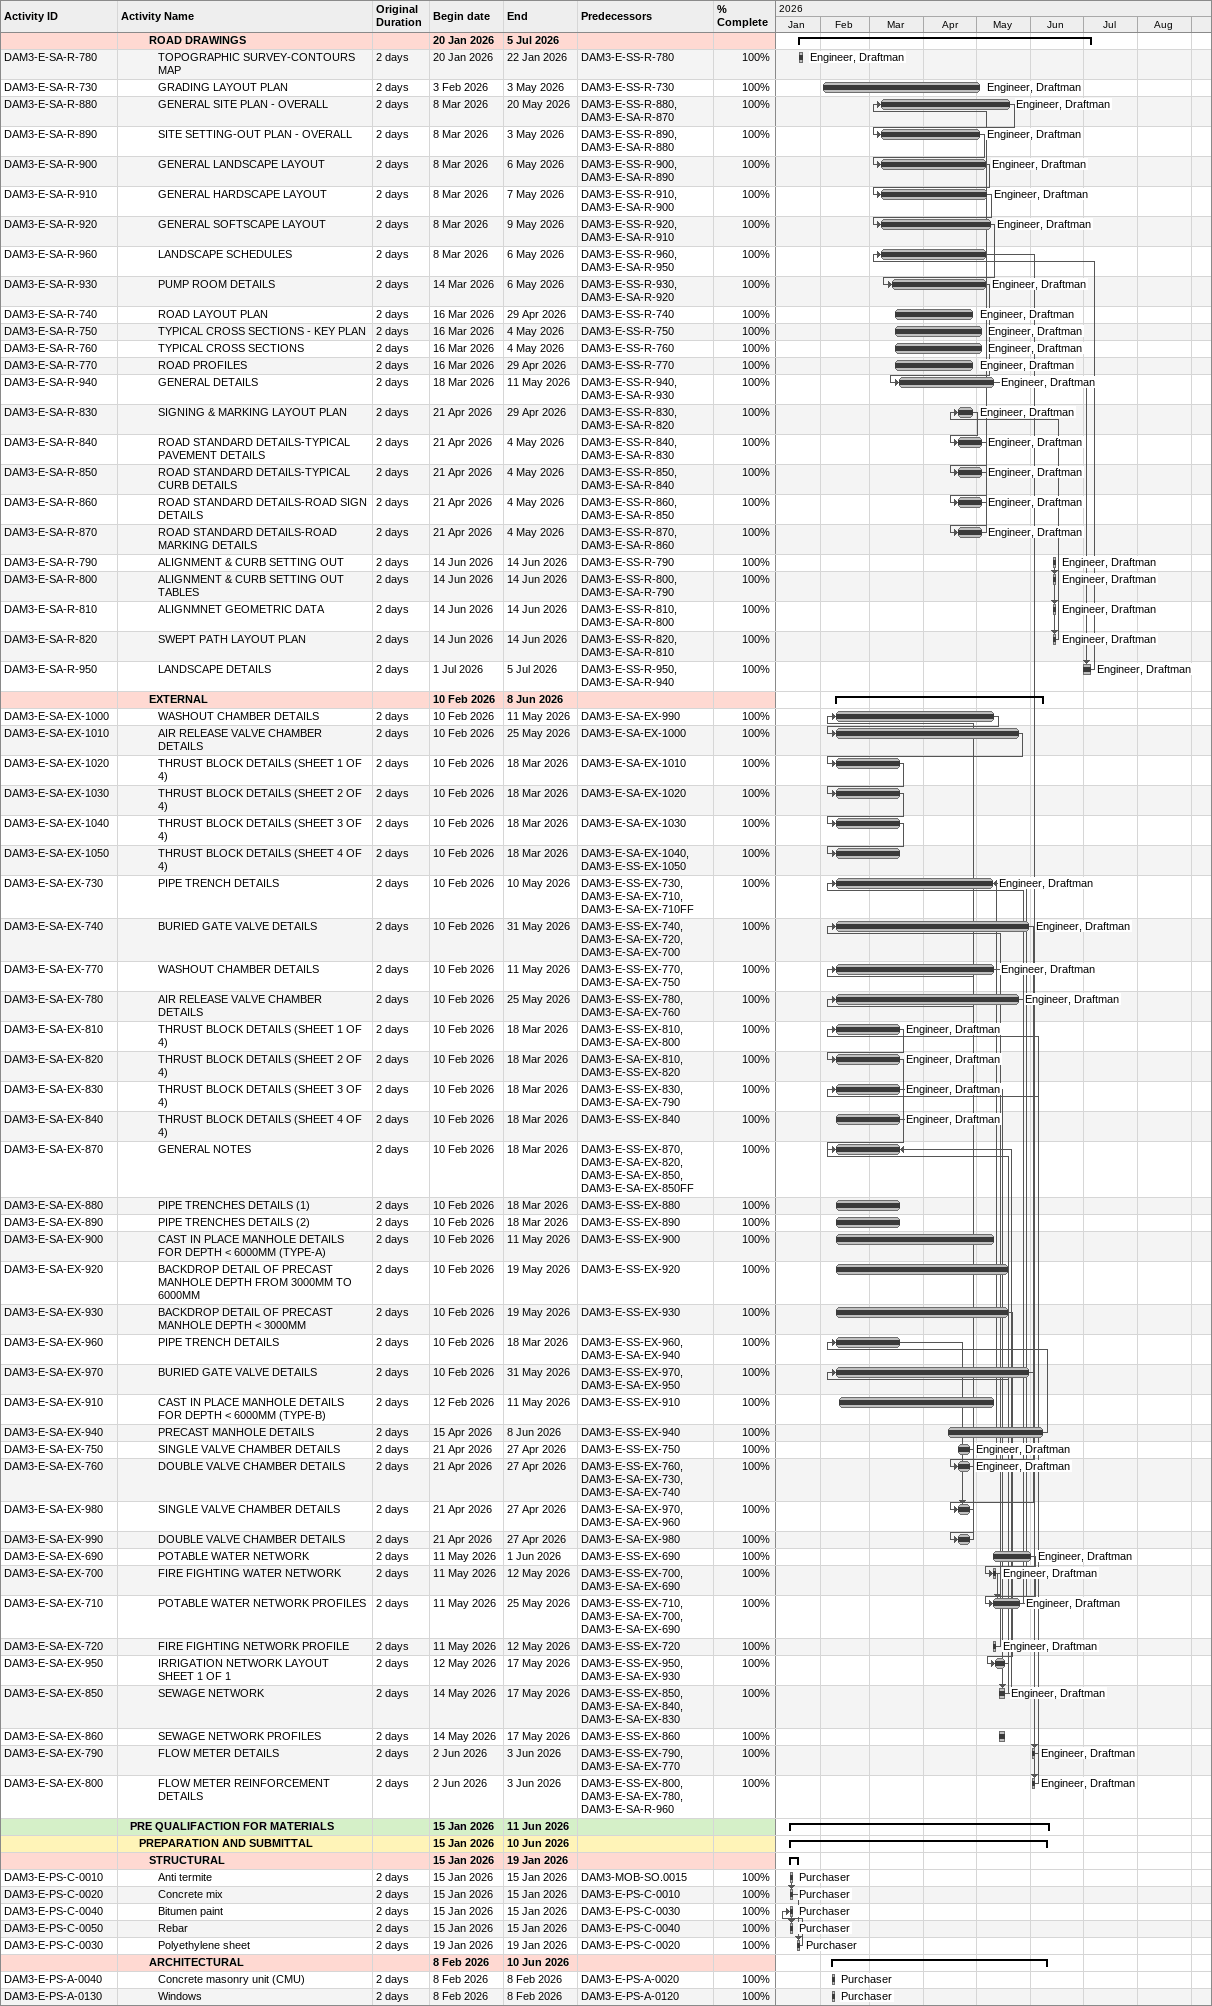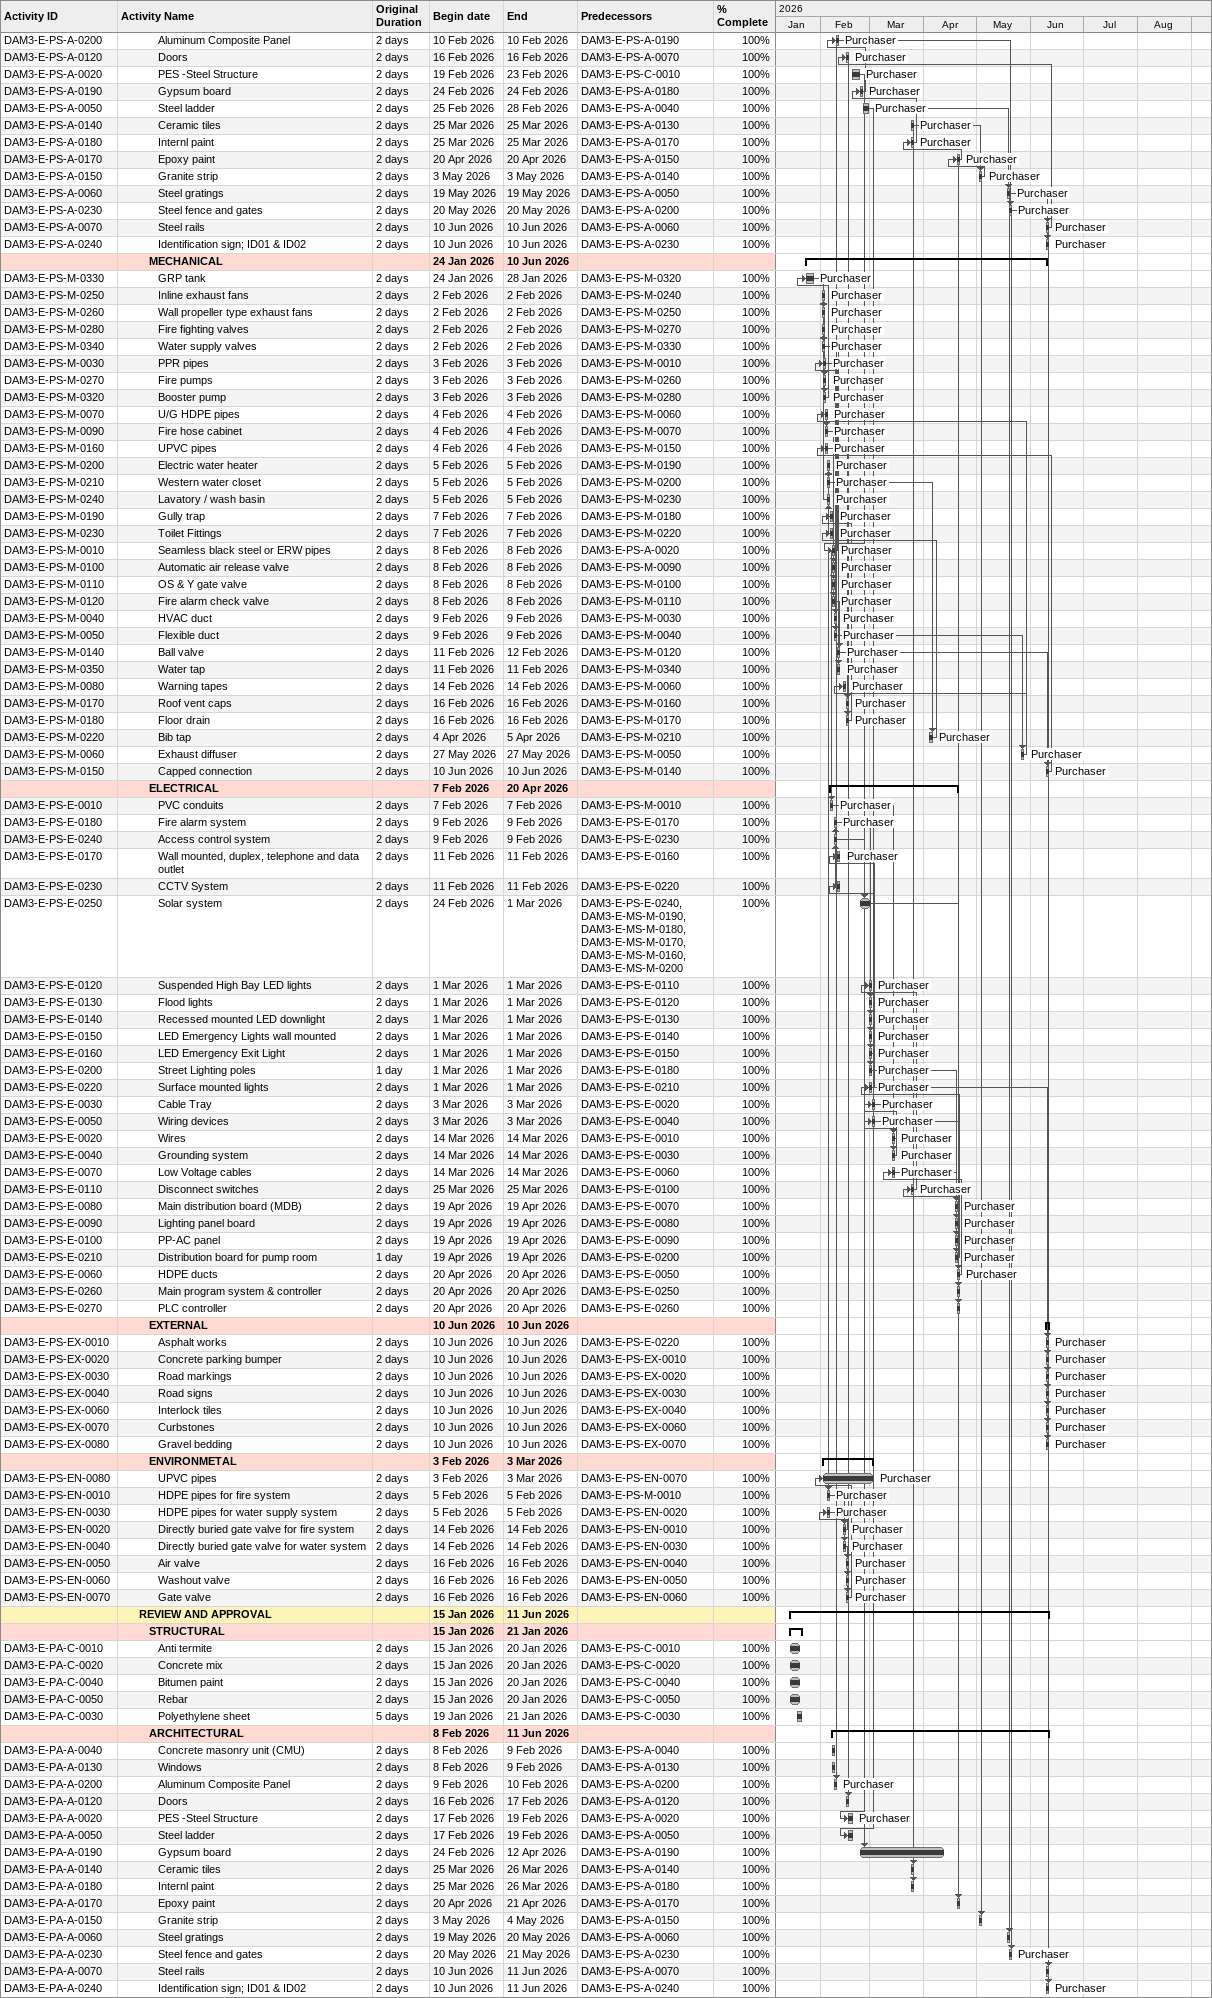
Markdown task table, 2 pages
| ID | Level | Task | Original duration | Start | Finish | Predecessors | Resources | % complete |
|---|---|---|---|---|---|---|---|---|
|  | 4 | **ROAD DRAWINGS** |  | 2026-01-20 | 2026-07-05 |  |  |  |
| DAM3-E-SA-R-780 | 5 | TOPOGRAPHIC SURVEY-CONTOURS MAP | 2d | 2026-01-20 | 2026-01-22 | DAM3-E-SS-R-780 | Engineer, Draftman | 100 |
| DAM3-E-SA-R-730 | 5 | GRADING LAYOUT PLAN | 2d | 2026-02-03 | 2026-05-03 | DAM3-E-SS-R-730 | Engineer, Draftman | 100 |
| DAM3-E-SA-R-880 | 5 | GENERAL SITE PLAN - OVERALL | 2d | 2026-03-08 | 2026-05-20 | DAM3-E-SS-R-880, DAM3-E-SA-R-870 | Engineer, Draftman | 100 |
| DAM3-E-SA-R-890 | 5 | SITE SETTING-OUT PLAN - OVERALL | 2d | 2026-03-08 | 2026-05-03 | DAM3-E-SS-R-890, DAM3-E-SA-R-880 | Engineer, Draftman | 100 |
| DAM3-E-SA-R-900 | 5 | GENERAL LANDSCAPE LAYOUT | 2d | 2026-03-08 | 2026-05-06 | DAM3-E-SS-R-900, DAM3-E-SA-R-890 | Engineer, Draftman | 100 |
| DAM3-E-SA-R-910 | 5 | GENERAL HARDSCAPE LAYOUT | 2d | 2026-03-08 | 2026-05-07 | DAM3-E-SS-R-910, DAM3-E-SA-R-900 | Engineer, Draftman | 100 |
| DAM3-E-SA-R-920 | 5 | GENERAL SOFTSCAPE LAYOUT | 2d | 2026-03-08 | 2026-05-09 | DAM3-E-SS-R-920, DAM3-E-SA-R-910 | Engineer, Draftman | 100 |
| DAM3-E-SA-R-960 | 5 | LANDSCAPE SCHEDULES | 2d | 2026-03-08 | 2026-05-06 | DAM3-E-SS-R-960, DAM3-E-SA-R-950 |  | 100 |
| DAM3-E-SA-R-930 | 5 | PUMP ROOM DETAILS | 2d | 2026-03-14 | 2026-05-06 | DAM3-E-SS-R-930, DAM3-E-SA-R-920 | Engineer, Draftman | 100 |
| DAM3-E-SA-R-740 | 5 | ROAD LAYOUT PLAN | 2d | 2026-03-16 | 2026-04-29 | DAM3-E-SS-R-740 | Engineer, Draftman | 100 |
| DAM3-E-SA-R-750 | 5 | TYPICAL CROSS SECTIONS - KEY PLAN | 2d | 2026-03-16 | 2026-05-04 | DAM3-E-SS-R-750 | Engineer, Draftman | 100 |
| DAM3-E-SA-R-760 | 5 | TYPICAL CROSS SECTIONS | 2d | 2026-03-16 | 2026-05-04 | DAM3-E-SS-R-760 | Engineer, Draftman | 100 |
| DAM3-E-SA-R-770 | 5 | ROAD PROFILES | 2d | 2026-03-16 | 2026-04-29 | DAM3-E-SS-R-770 | Engineer, Draftman | 100 |
| DAM3-E-SA-R-940 | 5 | GENERAL DETAILS | 2d | 2026-03-18 | 2026-05-11 | DAM3-E-SS-R-940, DAM3-E-SA-R-930 | Engineer, Draftman | 100 |
| DAM3-E-SA-R-830 | 5 | SIGNING & MARKING LAYOUT PLAN | 2d | 2026-04-21 | 2026-04-29 | DAM3-E-SS-R-830, DAM3-E-SA-R-820 | Engineer, Draftman | 100 |
| DAM3-E-SA-R-840 | 5 | ROAD STANDARD DETAILS-TYPICAL PAVEMENT DETAILS | 2d | 2026-04-21 | 2026-05-04 | DAM3-E-SS-R-840, DAM3-E-SA-R-830 | Engineer, Draftman | 100 |
| DAM3-E-SA-R-850 | 5 | ROAD STANDARD DETAILS-TYPICAL CURB DETAILS | 2d | 2026-04-21 | 2026-05-04 | DAM3-E-SS-R-850, DAM3-E-SA-R-840 | Engineer, Draftman | 100 |
| DAM3-E-SA-R-860 | 5 | ROAD STANDARD DETAILS-ROAD SIGN DETAILS | 2d | 2026-04-21 | 2026-05-04 | DAM3-E-SS-R-860, DAM3-E-SA-R-850 | Engineer, Draftman | 100 |
| DAM3-E-SA-R-870 | 5 | ROAD STANDARD DETAILS-ROAD MARKING DETAILS | 2d | 2026-04-21 | 2026-05-04 | DAM3-E-SS-R-870, DAM3-E-SA-R-860 | Engineer, Draftman | 100 |
| DAM3-E-SA-R-790 | 5 | ALIGNMENT & CURB SETTING OUT | 2d | 2026-06-14 | 2026-06-14 | DAM3-E-SS-R-790 | Engineer, Draftman | 100 |
| DAM3-E-SA-R-800 | 5 | ALIGNMENT & CURB SETTING OUT TABLES | 2d | 2026-06-14 | 2026-06-14 | DAM3-E-SS-R-800, DAM3-E-SA-R-790 | Engineer, Draftman | 100 |
| DAM3-E-SA-R-810 | 5 | ALIGNMNET GEOMETRIC DATA | 2d | 2026-06-14 | 2026-06-14 | DAM3-E-SS-R-810, DAM3-E-SA-R-800 | Engineer, Draftman | 100 |
| DAM3-E-SA-R-820 | 5 | SWEPT PATH LAYOUT PLAN | 2d | 2026-06-14 | 2026-06-14 | DAM3-E-SS-R-820, DAM3-E-SA-R-810 | Engineer, Draftman | 100 |
| DAM3-E-SA-R-950 | 5 | LANDSCAPE DETAILS | 2d | 2026-07-01 | 2026-07-05 | DAM3-E-SS-R-950, DAM3-E-SA-R-940 | Engineer, Draftman | 100 |
|  | 4 | **EXTERNAL** |  | 2026-02-10 | 2026-06-08 |  |  |  |
| DAM3-E-SA-EX-1000 | 5 | WASHOUT CHAMBER DETAILS | 2d | 2026-02-10 | 2026-05-11 | DAM3-E-SA-EX-990 |  | 100 |
| DAM3-E-SA-EX-1010 | 5 | AIR RELEASE VALVE CHAMBER DETAILS | 2d | 2026-02-10 | 2026-05-25 | DAM3-E-SA-EX-1000 |  | 100 |
| DAM3-E-SA-EX-1020 | 5 | THRUST BLOCK DETAILS (SHEET 1 OF 4) | 2d | 2026-02-10 | 2026-03-18 | DAM3-E-SA-EX-1010 |  | 100 |
| DAM3-E-SA-EX-1030 | 5 | THRUST BLOCK DETAILS (SHEET 2 OF 4) | 2d | 2026-02-10 | 2026-03-18 | DAM3-E-SA-EX-1020 |  | 100 |
| DAM3-E-SA-EX-1040 | 5 | THRUST BLOCK DETAILS (SHEET 3 OF 4) | 2d | 2026-02-10 | 2026-03-18 | DAM3-E-SA-EX-1030 |  | 100 |
| DAM3-E-SA-EX-1050 | 5 | THRUST BLOCK DETAILS (SHEET 4 OF 4) | 2d | 2026-02-10 | 2026-03-18 | DAM3-E-SA-EX-1040, DAM3-E-SS-EX-1050 |  | 100 |
| DAM3-E-SA-EX-730 | 5 | PIPE TRENCH DETAILS | 2d | 2026-02-10 | 2026-05-10 | DAM3-E-SS-EX-730, DAM3-E-SA-EX-710, DAM3-E-SA-EX-710FF | Engineer, Draftman | 100 |
| DAM3-E-SA-EX-740 | 5 | BURIED GATE VALVE DETAILS | 2d | 2026-02-10 | 2026-05-31 | DAM3-E-SS-EX-740, DAM3-E-SA-EX-720, DAM3-E-SA-EX-700 | Engineer, Draftman | 100 |
| DAM3-E-SA-EX-770 | 5 | WASHOUT CHAMBER DETAILS | 2d | 2026-02-10 | 2026-05-11 | DAM3-E-SS-EX-770, DAM3-E-SA-EX-750 | Engineer, Draftman | 100 |
| DAM3-E-SA-EX-780 | 5 | AIR RELEASE VALVE CHAMBER DETAILS | 2d | 2026-02-10 | 2026-05-25 | DAM3-E-SS-EX-780, DAM3-E-SA-EX-760 | Engineer, Draftman | 100 |
| DAM3-E-SA-EX-810 | 5 | THRUST BLOCK DETAILS (SHEET 1 OF 4) | 2d | 2026-02-10 | 2026-03-18 | DAM3-E-SS-EX-810, DAM3-E-SA-EX-800 | Engineer, Draftman | 100 |
| DAM3-E-SA-EX-820 | 5 | THRUST BLOCK DETAILS (SHEET 2 OF 4) | 2d | 2026-02-10 | 2026-03-18 | DAM3-E-SA-EX-810, DAM3-E-SS-EX-820 | Engineer, Draftman | 100 |
| DAM3-E-SA-EX-830 | 5 | THRUST BLOCK DETAILS (SHEET 3 OF 4) | 2d | 2026-02-10 | 2026-03-18 | DAM3-E-SS-EX-830, DAM3-E-SA-EX-790 | Engineer, Draftman | 100 |
| DAM3-E-SA-EX-840 | 5 | THRUST BLOCK DETAILS (SHEET 4 OF 4) | 2d | 2026-02-10 | 2026-03-18 | DAM3-E-SS-EX-840 | Engineer, Draftman | 100 |
| DAM3-E-SA-EX-870 | 5 | GENERAL NOTES | 2d | 2026-02-10 | 2026-03-18 | DAM3-E-SS-EX-870, DAM3-E-SA-EX-820, DAM3-E-SA-EX-850, DAM3-E-SA-EX-850FF |  | 100 |
| DAM3-E-SA-EX-880 | 5 | PIPE TRENCHES DETAILS (1) | 2d | 2026-02-10 | 2026-03-18 | DAM3-E-SS-EX-880 |  | 100 |
| DAM3-E-SA-EX-890 | 5 | PIPE TRENCHES DETAILS (2) | 2d | 2026-02-10 | 2026-03-18 | DAM3-E-SS-EX-890 |  | 100 |
| DAM3-E-SA-EX-900 | 5 | CAST IN PLACE MANHOLE DETAILS FOR DEPTH < 6000MM (TYPE-A) | 2d | 2026-02-10 | 2026-05-11 | DAM3-E-SS-EX-900 |  | 100 |
| DAM3-E-SA-EX-920 | 5 | BACKDROP DETAIL OF PRECAST MANHOLE DEPTH FROM 3000MM TO 6000MM | 2d | 2026-02-10 | 2026-05-19 | DAM3-E-SS-EX-920 |  | 100 |
| DAM3-E-SA-EX-930 | 5 | BACKDROP DETAIL OF PRECAST MANHOLE DEPTH < 3000MM | 2d | 2026-02-10 | 2026-05-19 | DAM3-E-SS-EX-930 |  | 100 |
| DAM3-E-SA-EX-960 | 5 | PIPE TRENCH DETAILS | 2d | 2026-02-10 | 2026-03-18 | DAM3-E-SS-EX-960, DAM3-E-SA-EX-940 |  | 100 |
| DAM3-E-SA-EX-970 | 5 | BURIED GATE VALVE DETAILS | 2d | 2026-02-10 | 2026-05-31 | DAM3-E-SS-EX-970, DAM3-E-SA-EX-950 |  | 100 |
| DAM3-E-SA-EX-910 | 5 | CAST IN PLACE MANHOLE DETAILS FOR DEPTH < 6000MM (TYPE-B) | 2d | 2026-02-12 | 2026-05-11 | DAM3-E-SS-EX-910 |  | 100 |
| DAM3-E-SA-EX-940 | 5 | PRECAST MANHOLE DETAILS | 2d | 2026-04-15 | 2026-06-08 | DAM3-E-SS-EX-940 |  | 100 |
| DAM3-E-SA-EX-750 | 5 | SINGLE VALVE CHAMBER DETAILS | 2d | 2026-04-21 | 2026-04-27 | DAM3-E-SS-EX-750 | Engineer, Draftman | 100 |
| DAM3-E-SA-EX-760 | 5 | DOUBLE VALVE CHAMBER DETAILS | 2d | 2026-04-21 | 2026-04-27 | DAM3-E-SS-EX-760, DAM3-E-SA-EX-730, DAM3-E-SA-EX-740 | Engineer, Draftman | 100 |
| DAM3-E-SA-EX-980 | 5 | SINGLE VALVE CHAMBER DETAILS | 2d | 2026-04-21 | 2026-04-27 | DAM3-E-SA-EX-970, DAM3-E-SA-EX-960 |  | 100 |
| DAM3-E-SA-EX-990 | 5 | DOUBLE VALVE CHAMBER DETAILS | 2d | 2026-04-21 | 2026-04-27 | DAM3-E-SA-EX-980 |  | 100 |
| DAM3-E-SA-EX-690 | 5 | POTABLE WATER NETWORK | 2d | 2026-05-11 | 2026-06-01 | DAM3-E-SS-EX-690 | Engineer, Draftman | 100 |
| DAM3-E-SA-EX-700 | 5 | FIRE FIGHTING WATER NETWORK | 2d | 2026-05-11 | 2026-05-12 | DAM3-E-SS-EX-700, DAM3-E-SA-EX-690 | Engineer, Draftman | 100 |
| DAM3-E-SA-EX-710 | 5 | POTABLE WATER NETWORK PROFILES | 2d | 2026-05-11 | 2026-05-25 | DAM3-E-SS-EX-710, DAM3-E-SA-EX-700, DAM3-E-SA-EX-690 | Engineer, Draftman | 100 |
| DAM3-E-SA-EX-720 | 5 | FIRE FIGHTING NETWORK PROFILE | 2d | 2026-05-11 | 2026-05-12 | DAM3-E-SS-EX-720 | Engineer, Draftman | 100 |
| DAM3-E-SA-EX-950 | 5 | IRRIGATION NETWORK LAYOUT SHEET 1 OF 1 | 2d | 2026-05-12 | 2026-05-17 | DAM3-E-SS-EX-950, DAM3-E-SA-EX-930 |  | 100 |
| DAM3-E-SA-EX-850 | 5 | SEWAGE NETWORK | 2d | 2026-05-14 | 2026-05-17 | DAM3-E-SS-EX-850, DAM3-E-SA-EX-840, DAM3-E-SA-EX-830 | Engineer, Draftman | 100 |
| DAM3-E-SA-EX-860 | 5 | SEWAGE NETWORK PROFILES | 2d | 2026-05-14 | 2026-05-17 | DAM3-E-SS-EX-860 |  | 100 |
| DAM3-E-SA-EX-790 | 5 | FLOW METER DETAILS | 2d | 2026-06-02 | 2026-06-03 | DAM3-E-SS-EX-790, DAM3-E-SA-EX-770 | Engineer, Draftman | 100 |
| DAM3-E-SA-EX-800 | 5 | FLOW METER REINFORCEMENT DETAILS | 2d | 2026-06-02 | 2026-06-03 | DAM3-E-SS-EX-800, DAM3-E-SA-EX-780, DAM3-E-SA-R-960 | Engineer, Draftman | 100 |
|  | 2 | **PRE QUALIFACTION FOR MATERIALS** |  | 2026-01-15 | 2026-06-11 |  |  |  |
|  | 3 | **PREPARATION AND SUBMITTAL** |  | 2026-01-15 | 2026-06-10 |  |  |  |
|  | 4 | **STRUCTURAL** |  | 2026-01-15 | 2026-01-19 |  |  |  |
| DAM3-E-PS-C-0010 | 5 | Anti termite | 2d | 2026-01-15 | 2026-01-15 | DAM3-MOB-SO.0015 | Purchaser | 100 |
| DAM3-E-PS-C-0020 | 5 | Concrete mix | 2d | 2026-01-15 | 2026-01-15 | DAM3-E-PS-C-0010 | Purchaser | 100 |
| DAM3-E-PS-C-0040 | 5 | Bitumen paint | 2d | 2026-01-15 | 2026-01-15 | DAM3-E-PS-C-0030 | Purchaser | 100 |
| DAM3-E-PS-C-0050 | 5 | Rebar | 2d | 2026-01-15 | 2026-01-15 | DAM3-E-PS-C-0040 | Purchaser | 100 |
| DAM3-E-PS-C-0030 | 5 | Polyethylene sheet | 2d | 2026-01-19 | 2026-01-19 | DAM3-E-PS-C-0020 | Purchaser | 100 |
|  | 4 | **ARCHITECTURAL** |  | 2026-02-08 | 2026-06-10 |  |  |  |
| DAM3-E-PS-A-0040 | 5 | Concrete masonry unit (CMU) | 2d | 2026-02-08 | 2026-02-08 | DAM3-E-PS-A-0020 | Purchaser | 100 |
| DAM3-E-PS-A-0130 | 5 | Windows | 2d | 2026-02-08 | 2026-02-08 | DAM3-E-PS-A-0120 | Purchaser | 100 |
| DAM3-E-PS-A-0200 | 5 | Aluminum Composite Panel | 2d | 2026-02-10 | 2026-02-10 | DAM3-E-PS-A-0190 | Purchaser | 100 |
| DAM3-E-PS-A-0120 | 5 | Doors | 2d | 2026-02-16 | 2026-02-16 | DAM3-E-PS-A-0070 | Purchaser | 100 |
| DAM3-E-PS-A-0020 | 5 | PES -Steel Structure | 2d | 2026-02-19 | 2026-02-23 | DAM3-E-PS-C-0010 | Purchaser | 100 |
| DAM3-E-PS-A-0190 | 5 | Gypsum board | 2d | 2026-02-24 | 2026-02-24 | DAM3-E-PS-A-0180 | Purchaser | 100 |
| DAM3-E-PS-A-0050 | 5 | Steel ladder | 2d | 2026-02-25 | 2026-02-28 | DAM3-E-PS-A-0040 | Purchaser | 100 |
| DAM3-E-PS-A-0140 | 5 | Ceramic tiles | 2d | 2026-03-25 | 2026-03-25 | DAM3-E-PS-A-0130 | Purchaser | 100 |
| DAM3-E-PS-A-0180 | 5 | Internl paint | 2d | 2026-03-25 | 2026-03-25 | DAM3-E-PS-A-0170 | Purchaser | 100 |
| DAM3-E-PS-A-0170 | 5 | Epoxy paint | 2d | 2026-04-20 | 2026-04-20 | DAM3-E-PS-A-0150 | Purchaser | 100 |
| DAM3-E-PS-A-0150 | 5 | Granite strip | 2d | 2026-05-03 | 2026-05-03 | DAM3-E-PS-A-0140 | Purchaser | 100 |
| DAM3-E-PS-A-0060 | 5 | Steel gratings | 2d | 2026-05-19 | 2026-05-19 | DAM3-E-PS-A-0050 | Purchaser | 100 |
| DAM3-E-PS-A-0230 | 5 | Steel fence and gates | 2d | 2026-05-20 | 2026-05-20 | DAM3-E-PS-A-0200 | Purchaser | 100 |
| DAM3-E-PS-A-0070 | 5 | Steel rails | 2d | 2026-06-10 | 2026-06-10 | DAM3-E-PS-A-0060 | Purchaser | 100 |
| DAM3-E-PS-A-0240 | 5 | Identification sign; ID01 & ID02 | 2d | 2026-06-10 | 2026-06-10 | DAM3-E-PS-A-0230 | Purchaser | 100 |
|  | 4 | **MECHANICAL** |  | 2026-01-24 | 2026-06-10 |  |  |  |
| DAM3-E-PS-M-0330 | 5 | GRP tank | 2d | 2026-01-24 | 2026-01-28 | DAM3-E-PS-M-0320 | Purchaser | 100 |
| DAM3-E-PS-M-0250 | 5 | Inline exhaust fans | 2d | 2026-02-02 | 2026-02-02 | DAM3-E-PS-M-0240 | Purchaser | 100 |
| DAM3-E-PS-M-0260 | 5 | Wall propeller type exhaust fans | 2d | 2026-02-02 | 2026-02-02 | DAM3-E-PS-M-0250 | Purchaser | 100 |
| DAM3-E-PS-M-0280 | 5 | Fire fighting valves | 2d | 2026-02-02 | 2026-02-02 | DAM3-E-PS-M-0270 | Purchaser | 100 |
| DAM3-E-PS-M-0340 | 5 | Water supply valves | 2d | 2026-02-02 | 2026-02-02 | DAM3-E-PS-M-0330 | Purchaser | 100 |
| DAM3-E-PS-M-0030 | 5 | PPR pipes | 2d | 2026-02-03 | 2026-02-03 | DAM3-E-PS-M-0010 | Purchaser | 100 |
| DAM3-E-PS-M-0270 | 5 | Fire pumps | 2d | 2026-02-03 | 2026-02-03 | DAM3-E-PS-M-0260 | Purchaser | 100 |
| DAM3-E-PS-M-0320 | 5 | Booster pump | 2d | 2026-02-03 | 2026-02-03 | DAM3-E-PS-M-0280 | Purchaser | 100 |
| DAM3-E-PS-M-0070 | 5 | U/G HDPE pipes | 2d | 2026-02-04 | 2026-02-04 | DAM3-E-PS-M-0060 | Purchaser | 100 |
| DAM3-E-PS-M-0090 | 5 | Fire hose cabinet | 2d | 2026-02-04 | 2026-02-04 | DAM3-E-PS-M-0070 | Purchaser | 100 |
| DAM3-E-PS-M-0160 | 5 | UPVC pipes | 2d | 2026-02-04 | 2026-02-04 | DAM3-E-PS-M-0150 | Purchaser | 100 |
| DAM3-E-PS-M-0200 | 5 | Electric water heater | 2d | 2026-02-05 | 2026-02-05 | DAM3-E-PS-M-0190 | Purchaser | 100 |
| DAM3-E-PS-M-0210 | 5 | Western water closet | 2d | 2026-02-05 | 2026-02-05 | DAM3-E-PS-M-0200 | Purchaser | 100 |
| DAM3-E-PS-M-0240 | 5 | Lavatory / wash basin | 2d | 2026-02-05 | 2026-02-05 | DAM3-E-PS-M-0230 | Purchaser | 100 |
| DAM3-E-PS-M-0190 | 5 | Gully trap | 2d | 2026-02-07 | 2026-02-07 | DAM3-E-PS-M-0180 | Purchaser | 100 |
| DAM3-E-PS-M-0230 | 5 | Toilet Fittings | 2d | 2026-02-07 | 2026-02-07 | DAM3-E-PS-M-0220 | Purchaser | 100 |
| DAM3-E-PS-M-0010 | 5 | Seamless black steel or ERW pipes | 2d | 2026-02-08 | 2026-02-08 | DAM3-E-PS-A-0020 | Purchaser | 100 |
| DAM3-E-PS-M-0100 | 5 | Automatic air release valve | 2d | 2026-02-08 | 2026-02-08 | DAM3-E-PS-M-0090 | Purchaser | 100 |
| DAM3-E-PS-M-0110 | 5 | OS & Y gate valve | 2d | 2026-02-08 | 2026-02-08 | DAM3-E-PS-M-0100 | Purchaser | 100 |
| DAM3-E-PS-M-0120 | 5 | Fire alarm check valve | 2d | 2026-02-08 | 2026-02-08 | DAM3-E-PS-M-0110 | Purchaser | 100 |
| DAM3-E-PS-M-0040 | 5 | HVAC duct | 2d | 2026-02-09 | 2026-02-09 | DAM3-E-PS-M-0030 | Purchaser | 100 |
| DAM3-E-PS-M-0050 | 5 | Flexible duct | 2d | 2026-02-09 | 2026-02-09 | DAM3-E-PS-M-0040 | Purchaser | 100 |
| DAM3-E-PS-M-0140 | 5 | Ball valve | 2d | 2026-02-11 | 2026-02-12 | DAM3-E-PS-M-0120 | Purchaser | 100 |
| DAM3-E-PS-M-0350 | 5 | Water tap | 2d | 2026-02-11 | 2026-02-11 | DAM3-E-PS-M-0340 | Purchaser | 100 |
| DAM3-E-PS-M-0080 | 5 | Warning tapes | 2d | 2026-02-14 | 2026-02-14 | DAM3-E-PS-M-0060 | Purchaser | 100 |
| DAM3-E-PS-M-0170 | 5 | Roof vent caps | 2d | 2026-02-16 | 2026-02-16 | DAM3-E-PS-M-0160 | Purchaser | 100 |
| DAM3-E-PS-M-0180 | 5 | Floor drain | 2d | 2026-02-16 | 2026-02-16 | DAM3-E-PS-M-0170 | Purchaser | 100 |
| DAM3-E-PS-M-0220 | 5 | Bib tap | 2d | 2026-04-04 | 2026-04-05 | DAM3-E-PS-M-0210 | Purchaser | 100 |
| DAM3-E-PS-M-0060 | 5 | Exhaust diffuser | 2d | 2026-05-27 | 2026-05-27 | DAM3-E-PS-M-0050 | Purchaser | 100 |
| DAM3-E-PS-M-0150 | 5 | Capped connection | 2d | 2026-06-10 | 2026-06-10 | DAM3-E-PS-M-0140 | Purchaser | 100 |
|  | 4 | **ELECTRICAL** |  | 2026-02-07 | 2026-04-20 |  |  |  |
| DAM3-E-PS-E-0010 | 5 | PVC conduits | 2d | 2026-02-07 | 2026-02-07 | DAM3-E-PS-M-0010 | Purchaser | 100 |
| DAM3-E-PS-E-0180 | 5 | Fire alarm system | 2d | 2026-02-09 | 2026-02-09 | DAM3-E-PS-E-0170 | Purchaser | 100 |
| DAM3-E-PS-E-0240 | 5 | Access control system | 2d | 2026-02-09 | 2026-02-09 | DAM3-E-PS-E-0230 |  | 100 |
| DAM3-E-PS-E-0170 | 5 | Wall mounted, duplex, telephone and data outlet | 2d | 2026-02-11 | 2026-02-11 | DAM3-E-PS-E-0160 | Purchaser | 100 |
| DAM3-E-PS-E-0230 | 5 | CCTV System | 2d | 2026-02-11 | 2026-02-11 | DAM3-E-PS-E-0220 |  | 100 |
| DAM3-E-PS-E-0250 | 5 | Solar system | 2d | 2026-02-24 | 2026-03-01 | DAM3-E-PS-E-0240, DAM3-E-MS-M-0190, DAM3-E-MS-M-0180, DAM3-E-MS-M-0170, DAM3-E-MS-M-0160, DAM3-E-MS-M-0200 |  | 100 |
| DAM3-E-PS-E-0120 | 5 | Suspended High Bay LED lights | 2d | 2026-03-01 | 2026-03-01 | DAM3-E-PS-E-0110 | Purchaser | 100 |
| DAM3-E-PS-E-0130 | 5 | Flood lights | 2d | 2026-03-01 | 2026-03-01 | DAM3-E-PS-E-0120 | Purchaser | 100 |
| DAM3-E-PS-E-0140 | 5 | Recessed mounted LED downlight | 2d | 2026-03-01 | 2026-03-01 | DAM3-E-PS-E-0130 | Purchaser | 100 |
| DAM3-E-PS-E-0150 | 5 | LED Emergency Lights wall mounted | 2d | 2026-03-01 | 2026-03-01 | DAM3-E-PS-E-0140 | Purchaser | 100 |
| DAM3-E-PS-E-0160 | 5 | LED Emergency Exit Light | 2d | 2026-03-01 | 2026-03-01 | DAM3-E-PS-E-0150 | Purchaser | 100 |
| DAM3-E-PS-E-0200 | 5 | Street Lighting poles | 1d | 2026-03-01 | 2026-03-01 | DAM3-E-PS-E-0180 | Purchaser | 100 |
| DAM3-E-PS-E-0220 | 5 | Surface mounted lights | 2d | 2026-03-01 | 2026-03-01 | DAM3-E-PS-E-0210 | Purchaser | 100 |
| DAM3-E-PS-E-0030 | 5 | Cable Tray | 2d | 2026-03-03 | 2026-03-03 | DAM3-E-PS-E-0020 | Purchaser | 100 |
| DAM3-E-PS-E-0050 | 5 | Wiring devices | 2d | 2026-03-03 | 2026-03-03 | DAM3-E-PS-E-0040 | Purchaser | 100 |
| DAM3-E-PS-E-0020 | 5 | Wires | 2d | 2026-03-14 | 2026-03-14 | DAM3-E-PS-E-0010 | Purchaser | 100 |
| DAM3-E-PS-E-0040 | 5 | Grounding system | 2d | 2026-03-14 | 2026-03-14 | DAM3-E-PS-E-0030 | Purchaser | 100 |
| DAM3-E-PS-E-0070 | 5 | Low Voltage cables | 2d | 2026-03-14 | 2026-03-14 | DAM3-E-PS-E-0060 | Purchaser | 100 |
| DAM3-E-PS-E-0110 | 5 | Disconnect switches | 2d | 2026-03-25 | 2026-03-25 | DAM3-E-PS-E-0100 | Purchaser | 100 |
| DAM3-E-PS-E-0080 | 5 | Main distribution board (MDB) | 2d | 2026-04-19 | 2026-04-19 | DAM3-E-PS-E-0070 | Purchaser | 100 |
| DAM3-E-PS-E-0090 | 5 | Lighting panel board | 2d | 2026-04-19 | 2026-04-19 | DAM3-E-PS-E-0080 | Purchaser | 100 |
| DAM3-E-PS-E-0100 | 5 | PP-AC panel | 2d | 2026-04-19 | 2026-04-19 | DAM3-E-PS-E-0090 | Purchaser | 100 |
| DAM3-E-PS-E-0210 | 5 | Distribution board for pump room | 1d | 2026-04-19 | 2026-04-19 | DAM3-E-PS-E-0200 | Purchaser | 100 |
| DAM3-E-PS-E-0060 | 5 | HDPE ducts | 2d | 2026-04-20 | 2026-04-20 | DAM3-E-PS-E-0050 | Purchaser | 100 |
| DAM3-E-PS-E-0260 | 5 | Main program system & controller | 2d | 2026-04-20 | 2026-04-20 | DAM3-E-PS-E-0250 |  | 100 |
| DAM3-E-PS-E-0270 | 5 | PLC controller | 2d | 2026-04-20 | 2026-04-20 | DAM3-E-PS-E-0260 |  | 100 |
|  | 4 | **EXTERNAL** |  | 2026-06-10 | 2026-06-10 |  |  |  |
| DAM3-E-PS-EX-0010 | 5 | Asphalt works | 2d | 2026-06-10 | 2026-06-10 | DAM3-E-PS-E-0220 | Purchaser | 100 |
| DAM3-E-PS-EX-0020 | 5 | Concrete parking bumper | 2d | 2026-06-10 | 2026-06-10 | DAM3-E-PS-EX-0010 | Purchaser | 100 |
| DAM3-E-PS-EX-0030 | 5 | Road markings | 2d | 2026-06-10 | 2026-06-10 | DAM3-E-PS-EX-0020 | Purchaser | 100 |
| DAM3-E-PS-EX-0040 | 5 | Road signs | 2d | 2026-06-10 | 2026-06-10 | DAM3-E-PS-EX-0030 | Purchaser | 100 |
| DAM3-E-PS-EX-0060 | 5 | Interlock tiles | 2d | 2026-06-10 | 2026-06-10 | DAM3-E-PS-EX-0040 | Purchaser | 100 |
| DAM3-E-PS-EX-0070 | 5 | Curbstones | 2d | 2026-06-10 | 2026-06-10 | DAM3-E-PS-EX-0060 | Purchaser | 100 |
| DAM3-E-PS-EX-0080 | 5 | Gravel bedding | 2d | 2026-06-10 | 2026-06-10 | DAM3-E-PS-EX-0070 | Purchaser | 100 |
|  | 4 | **ENVIRONMETAL** |  | 2026-02-03 | 2026-03-03 |  |  |  |
| DAM3-E-PS-EN-0080 | 5 | UPVC pipes | 2d | 2026-02-03 | 2026-03-03 | DAM3-E-PS-EN-0070 | Purchaser | 100 |
| DAM3-E-PS-EN-0010 | 5 | HDPE pipes for fire system | 2d | 2026-02-05 | 2026-02-05 | DAM3-E-PS-M-0010 | Purchaser | 100 |
| DAM3-E-PS-EN-0030 | 5 | HDPE pipes for water supply system | 2d | 2026-02-05 | 2026-02-05 | DAM3-E-PS-EN-0020 | Purchaser | 100 |
| DAM3-E-PS-EN-0020 | 5 | Directly buried gate valve for fire system | 2d | 2026-02-14 | 2026-02-14 | DAM3-E-PS-EN-0010 | Purchaser | 100 |
| DAM3-E-PS-EN-0040 | 5 | Directly buried gate valve for water system | 2d | 2026-02-14 | 2026-02-14 | DAM3-E-PS-EN-0030 | Purchaser | 100 |
| DAM3-E-PS-EN-0050 | 5 | Air valve | 2d | 2026-02-16 | 2026-02-16 | DAM3-E-PS-EN-0040 | Purchaser | 100 |
| DAM3-E-PS-EN-0060 | 5 | Washout valve | 2d | 2026-02-16 | 2026-02-16 | DAM3-E-PS-EN-0050 | Purchaser | 100 |
| DAM3-E-PS-EN-0070 | 5 | Gate valve | 2d | 2026-02-16 | 2026-02-16 | DAM3-E-PS-EN-0060 | Purchaser | 100 |
|  | 3 | **REVIEW AND APPROVAL** |  | 2026-01-15 | 2026-06-11 |  |  |  |
|  | 4 | **STRUCTURAL** |  | 2026-01-15 | 2026-01-21 |  |  |  |
| DAM3-E-PA-C-0010 | 5 | Anti termite | 2d | 2026-01-15 | 2026-01-20 | DAM3-E-PS-C-0010 |  | 100 |
| DAM3-E-PA-C-0020 | 5 | Concrete mix | 2d | 2026-01-15 | 2026-01-20 | DAM3-E-PS-C-0020 |  | 100 |
| DAM3-E-PA-C-0040 | 5 | Bitumen paint | 2d | 2026-01-15 | 2026-01-20 | DAM3-E-PS-C-0040 |  | 100 |
| DAM3-E-PA-C-0050 | 5 | Rebar | 2d | 2026-01-15 | 2026-01-20 | DAM3-E-PS-C-0050 |  | 100 |
| DAM3-E-PA-C-0030 | 5 | Polyethylene sheet | 5d | 2026-01-19 | 2026-01-21 | DAM3-E-PS-C-0030 |  | 100 |
|  | 4 | **ARCHITECTURAL** |  | 2026-02-08 | 2026-06-11 |  |  |  |
| DAM3-E-PA-A-0040 | 5 | Concrete masonry unit (CMU) | 2d | 2026-02-08 | 2026-02-09 | DAM3-E-PS-A-0040 |  | 100 |
| DAM3-E-PA-A-0130 | 5 | Windows | 2d | 2026-02-08 | 2026-02-09 | DAM3-E-PS-A-0130 |  | 100 |
| DAM3-E-PA-A-0200 | 5 | Aluminum Composite Panel | 2d | 2026-02-09 | 2026-02-10 | DAM3-E-PS-A-0200 | Purchaser | 100 |
| DAM3-E-PA-A-0120 | 5 | Doors | 2d | 2026-02-16 | 2026-02-17 | DAM3-E-PS-A-0120 |  | 100 |
| DAM3-E-PA-A-0020 | 5 | PES -Steel Structure | 2d | 2026-02-17 | 2026-02-19 | DAM3-E-PS-A-0020 | Purchaser | 100 |
| DAM3-E-PA-A-0050 | 5 | Steel ladder | 2d | 2026-02-17 | 2026-02-19 | DAM3-E-PS-A-0050 |  | 100 |
| DAM3-E-PA-A-0190 | 5 | Gypsum board | 2d | 2026-02-24 | 2026-04-12 | DAM3-E-PS-A-0190 |  | 100 |
| DAM3-E-PA-A-0140 | 5 | Ceramic tiles | 2d | 2026-03-25 | 2026-03-26 | DAM3-E-PS-A-0140 |  | 100 |
| DAM3-E-PA-A-0180 | 5 | Internl paint | 2d | 2026-03-25 | 2026-03-26 | DAM3-E-PS-A-0180 |  | 100 |
| DAM3-E-PA-A-0170 | 5 | Epoxy paint | 2d | 2026-04-20 | 2026-04-21 | DAM3-E-PS-A-0170 |  | 100 |
| DAM3-E-PA-A-0150 | 5 | Granite strip | 2d | 2026-05-03 | 2026-05-04 | DAM3-E-PS-A-0150 |  | 100 |
| DAM3-E-PA-A-0060 | 5 | Steel gratings | 2d | 2026-05-19 | 2026-05-20 | DAM3-E-PS-A-0060 |  | 100 |
| DAM3-E-PA-A-0230 | 5 | Steel fence and gates | 2d | 2026-05-20 | 2026-05-21 | DAM3-E-PS-A-0230 | Purchaser | 100 |
| DAM3-E-PA-A-0070 | 5 | Steel rails | 2d | 2026-06-10 | 2026-06-11 | DAM3-E-PS-A-0070 |  | 100 |
| DAM3-E-PA-A-0240 | 5 | Identification sign; ID01 & ID02 | 2d | 2026-06-10 | 2026-06-11 | DAM3-E-PS-A-0240 | Purchaser | 100 |
